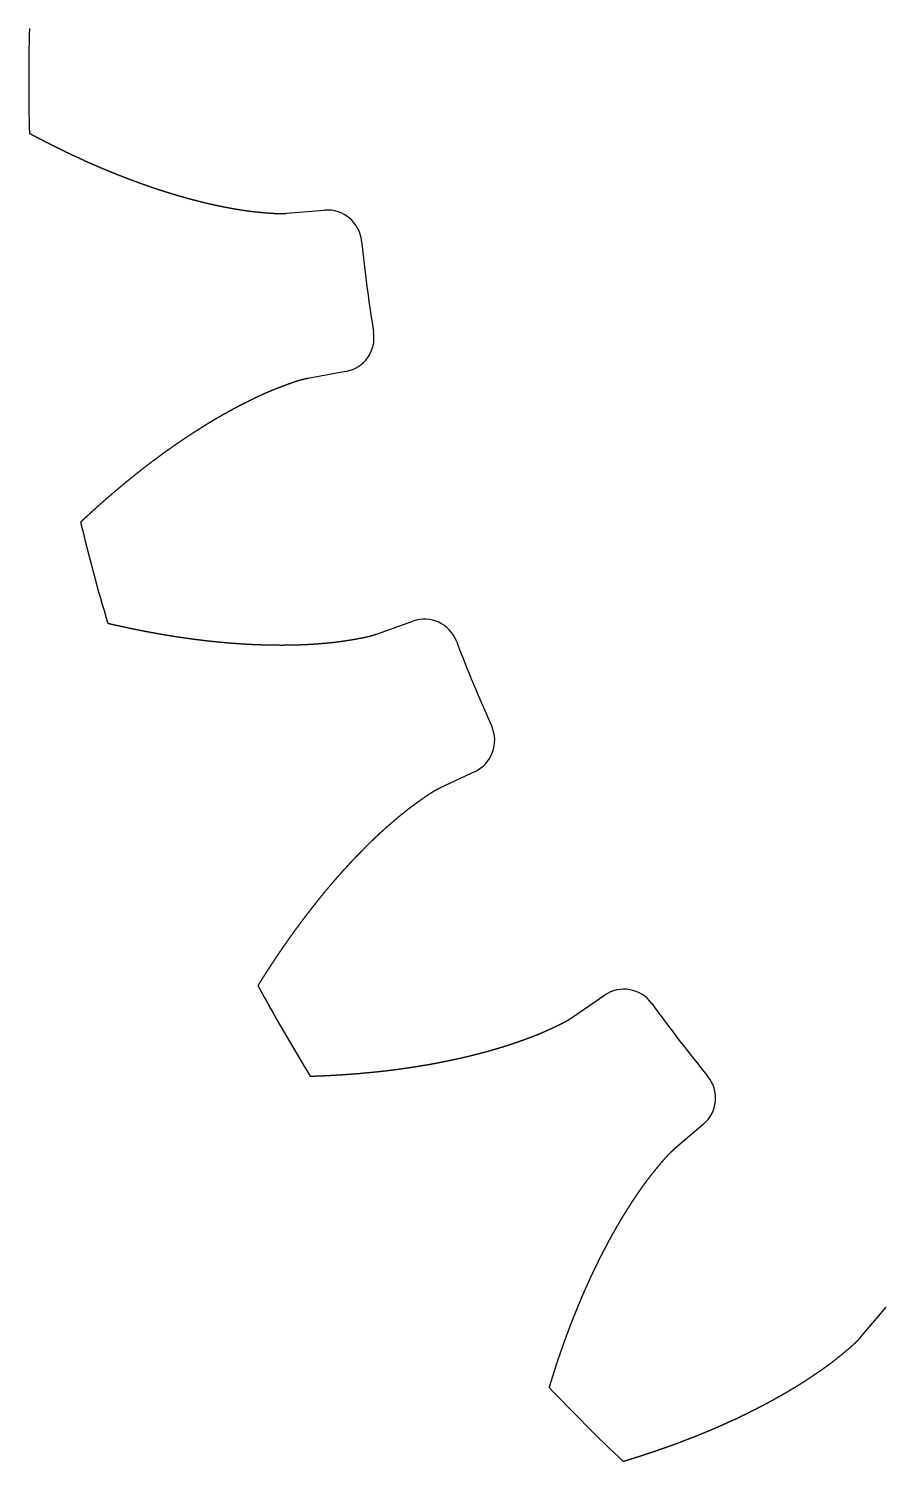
# Model space of a CAD drawing. Header units: millimetres. Extents: x -95.5 to -4.7, y -19.2 to 49.8.
# Drawn here: x -69.68 to -55.02, y -10.27 to 14.23 of the extents above; entities that cross this region are included whole.
import ezdxf

# ---------------------------------------------------------------- set-up
doc = ezdxf.new("R2010")
doc.units = ezdxf.units.MM
doc.layers.get('0').update_dxf_attribs({"linetype": 'CONTINUOUS'})

msp = doc.modelspace()

# ---------------------------------------------------------------- linework, layer by layer
for p, q in [((-65.283, 11.069, 0), (-64.625, 11.122)), ((-65.283, 11.069), (-64.625, 11.122)), ((-64.262, 8.365, 0), (-64.911, 8.245)), ((-64.262, 8.365), (-64.911, 8.245)), ((-63.74, 3.874, 0), (-63.118, 4.095)), ((-63.74, 3.874), (-63.118, 4.095)), ((-62.054, 1.525, 0), (-62.65, 1.242)), ((-62.054, 1.525), (-62.65, 1.242)), ((-60.387, -2.677, 0), (-59.843, -2.303)), ((-60.387, -2.677), (-59.843, -2.303)), ((-58.15, -4.509, 0), (-58.653, -4.937)), ((-58.15, -4.509), (-58.653, -4.937)), ((-55.453, -8.137, 0), (-55.025, -7.635)), ((-55.453, -8.137), (-55.025, -7.635))]:
    msp.add_line(p, q)
for centre, radius, start, end in [((-37.183, 13.332, 0), 32.5, 178.4232, 181.5768), ((-37.183, 13.332), 32.5, 178.4232, 181.5768), ((-64.578, 10.536, 0), 0.588, 5.8284, 94.5673), ((-64.578, 10.536), 0.588, 5.8284, 94.5673), ((-37.183, 13.332, 0), 26.949, 185.8284, 189.1716), ((-37.183, 13.332), 26.949, 185.8284, 189.1716), ((-64.369, 8.943, 0), 0.588, -79.5673, 9.1716), ((-64.369, 8.943), 0.588, -79.5673, 9.1716), ((-37.183, 13.332, 0), 32.5, 193.4232, 196.5768), ((-37.183, 13.332), 32.5, 193.4232, 196.5768), ((-62.921, 3.541, 0), 0.588, 20.8284, 109.5673), ((-62.921, 3.541), 0.588, 20.8284, 109.5673), ((-37.183, 13.332, 0), 26.949, 200.8284, 204.1716), ((-37.183, 13.332), 26.949, 200.8284, 204.1716), ((-62.306, 2.056, 0), 0.588, -64.5673, 24.1716), ((-62.306, 2.056), 0.588, -64.5673, 24.1716), ((-37.183, 13.332, 0), 32.5, 208.4232, 211.5768), ((-37.183, 13.332), 32.5, 208.4232, 211.5768), ((-59.51, -2.787, 0), 0.588, 35.8284, 124.5673), ((-59.51, -2.787), 0.588, 35.8284, 124.5673), ((-37.183, 13.332, 0), 26.949, 215.8284, 219.1716), ((-37.183, 13.332), 26.949, 215.8284, 219.1716), ((-58.532, -4.062, 0), 0.588, -49.5673, 39.1716), ((-58.532, -4.062), 0.588, -49.5673, 39.1716), ((-37.183, 13.332, 0), 32.5, 223.4232, 226.5768), ((-37.183, 13.332), 32.5, 223.4232, 226.5768)]:
    msp.add_arc(centre, radius, start, end)
for points in [[(-69.671, 12.438, 0), (-69.659, 12.431, 0), (-69.634, 12.418, 0), (-69.598, 12.399, 0), (-69.549, 12.373, 0), (-69.488, 12.341, 0), (-69.426, 12.309, 0), (-69.365, 12.277, 0), (-69.304, 12.246, 0), (-69.242, 12.216, 0), (-69.181, 12.185, 0), (-69.119, 12.155, 0), (-69.057, 12.125, 0), (-68.996, 12.095, 0), (-68.934, 12.066, 0), (-68.872, 12.037, 0), (-68.81, 12.009, 0), (-68.748, 11.98, 0), (-68.686, 11.952, 0), (-68.624, 11.925, 0), (-68.562, 11.898, 0), (-68.5, 11.871, 0), (-68.438, 11.844, 0), (-68.375, 11.818, 0), (-68.313, 11.792, 0), (-68.251, 11.766, 0), (-68.188, 11.741, 0), (-68.126, 11.716, 0), (-68.063, 11.692, 0), (-68.001, 11.668, 0), (-67.938, 11.644, 0), (-67.876, 11.621, 0), (-67.813, 11.598, 0), (-67.75, 11.575, 0), (-67.687, 11.553, 0), (-67.625, 11.531, 0), (-67.562, 11.509, 0), (-67.499, 11.488, 0), (-67.436, 11.468, 0), (-67.373, 11.447, 0), (-67.31, 11.428, 0), (-67.247, 11.408, 0), (-67.184, 11.389, 0), (-67.121, 11.37, 0), (-67.057, 11.352, 0), (-66.994, 11.334, 0), (-66.931, 11.317, 0), (-66.868, 11.3, 0), (-66.805, 11.284, 0), (-66.741, 11.268, 0), (-66.678, 11.252, 0), (-66.615, 11.237, 0), (-66.551, 11.223, 0), (-66.488, 11.209, 0), (-66.425, 11.196, 0), (-66.361, 11.183, 0), (-66.298, 11.17, 0), (-66.234, 11.158, 0), (-66.171, 11.147, 0), (-66.107, 11.136, 0), (-66.044, 11.126, 0), (-65.98, 11.116, 0), (-65.917, 11.108, 0), (-65.853, 11.1, 0), (-65.79, 11.093, 0), (-65.727, 11.087, 0), (-65.663, 11.081, 0), (-65.6, 11.076, 0), (-65.536, 11.071, 0), (-65.473, 11.067, 0), (-65.41, 11.065, 0), (-65.359, 11.065, 0), (-65.321, 11.067, 0), (-65.296, 11.068, 0), (-65.283, 11.069, 0)], [(-69.671, 12.438), (-69.659, 12.431), (-69.634, 12.418), (-69.598, 12.399), (-69.549, 12.373), (-69.488, 12.341), (-69.426, 12.309), (-69.365, 12.277), (-69.304, 12.246), (-69.242, 12.216), (-69.181, 12.185), (-69.119, 12.155), (-69.057, 12.125), (-68.996, 12.095), (-68.934, 12.066), (-68.872, 12.037), (-68.81, 12.009), (-68.748, 11.98), (-68.686, 11.952), (-68.624, 11.925), (-68.562, 11.898), (-68.5, 11.871), (-68.438, 11.844), (-68.375, 11.818), (-68.313, 11.792), (-68.251, 11.766), (-68.188, 11.741), (-68.126, 11.716), (-68.063, 11.692), (-68.001, 11.668), (-67.938, 11.644), (-67.876, 11.621), (-67.813, 11.598), (-67.75, 11.575), (-67.687, 11.553), (-67.625, 11.531), (-67.562, 11.509), (-67.499, 11.488), (-67.436, 11.468), (-67.373, 11.447), (-67.31, 11.428), (-67.247, 11.408), (-67.184, 11.389), (-67.121, 11.37), (-67.057, 11.352), (-66.994, 11.334), (-66.931, 11.317), (-66.868, 11.3), (-66.805, 11.284), (-66.741, 11.268), (-66.678, 11.252), (-66.615, 11.237), (-66.551, 11.223), (-66.488, 11.209), (-66.425, 11.196), (-66.361, 11.183), (-66.298, 11.17), (-66.234, 11.158), (-66.171, 11.147), (-66.107, 11.136), (-66.044, 11.126), (-65.98, 11.116), (-65.917, 11.108), (-65.853, 11.1), (-65.79, 11.093), (-65.727, 11.087), (-65.663, 11.081), (-65.6, 11.076), (-65.536, 11.071), (-65.473, 11.067), (-65.41, 11.065), (-65.359, 11.065), (-65.321, 11.067), (-65.296, 11.068), (-65.283, 11.069)], [(-64.911, 8.245, 0), (-64.924, 8.243, 0), (-64.949, 8.238, 0), (-64.986, 8.23, 0), (-65.035, 8.217, 0), (-65.095, 8.199, 0), (-65.156, 8.178, 0), (-65.215, 8.157, 0), (-65.275, 8.136, 0), (-65.335, 8.113, 0), (-65.395, 8.091, 0), (-65.454, 8.068, 0), (-65.514, 8.044, 0), (-65.573, 8.019, 0), (-65.632, 7.994, 0), (-65.69, 7.967, 0), (-65.749, 7.941, 0), (-65.807, 7.913, 0), (-65.865, 7.885, 0), (-65.923, 7.857, 0), (-65.981, 7.828, 0), (-66.039, 7.798, 0), (-66.097, 7.769, 0), (-66.154, 7.738, 0), (-66.211, 7.707, 0), (-66.268, 7.676, 0), (-66.325, 7.644, 0), (-66.382, 7.612, 0), (-66.439, 7.579, 0), (-66.496, 7.546, 0), (-66.552, 7.513, 0), (-66.608, 7.479, 0), (-66.664, 7.444, 0), (-66.72, 7.41, 0), (-66.776, 7.375, 0), (-66.832, 7.339, 0), (-66.888, 7.303, 0), (-66.943, 7.267, 0), (-66.998, 7.23, 0), (-67.053, 7.193, 0), (-67.108, 7.156, 0), (-67.163, 7.118, 0), (-67.218, 7.08, 0), (-67.273, 7.042, 0), (-67.327, 7.003, 0), (-67.382, 6.964, 0), (-67.436, 6.924, 0), (-67.49, 6.884, 0), (-67.544, 6.844, 0), (-67.597, 6.804, 0), (-67.651, 6.763, 0), (-67.705, 6.722, 0), (-67.758, 6.68, 0), (-67.811, 6.639, 0), (-67.864, 6.596, 0), (-67.917, 6.554, 0), (-67.97, 6.511, 0), (-68.023, 6.468, 0), (-68.075, 6.425, 0), (-68.127, 6.381, 0), (-68.18, 6.337, 0), (-68.232, 6.293, 0), (-68.284, 6.249, 0), (-68.336, 6.204, 0), (-68.387, 6.159, 0), (-68.439, 6.113, 0), (-68.49, 6.068, 0), (-68.541, 6.022, 0), (-68.593, 5.975, 0), (-68.644, 5.929, 0), (-68.694, 5.882, 0), (-68.735, 5.844, 0), (-68.765, 5.816, 0), (-68.785, 5.797, 0), (-68.796, 5.788, 0)], [(-64.911, 8.245), (-64.924, 8.243), (-64.949, 8.238), (-64.986, 8.23), (-65.035, 8.217), (-65.095, 8.199), (-65.156, 8.178), (-65.215, 8.157), (-65.275, 8.136), (-65.335, 8.113), (-65.395, 8.091), (-65.454, 8.068), (-65.514, 8.044), (-65.573, 8.019), (-65.632, 7.994), (-65.69, 7.967), (-65.749, 7.941), (-65.807, 7.913), (-65.865, 7.885), (-65.923, 7.857), (-65.981, 7.828), (-66.039, 7.798), (-66.097, 7.769), (-66.154, 7.738), (-66.211, 7.707), (-66.268, 7.676), (-66.325, 7.644), (-66.382, 7.612), (-66.439, 7.579), (-66.496, 7.546), (-66.552, 7.513), (-66.608, 7.479), (-66.664, 7.444), (-66.72, 7.41), (-66.776, 7.375), (-66.832, 7.339), (-66.888, 7.303), (-66.943, 7.267), (-66.998, 7.23), (-67.053, 7.193), (-67.108, 7.156), (-67.163, 7.118), (-67.218, 7.08), (-67.273, 7.042), (-67.327, 7.003), (-67.382, 6.964), (-67.436, 6.924), (-67.49, 6.884), (-67.544, 6.844), (-67.597, 6.804), (-67.651, 6.763), (-67.705, 6.722), (-67.758, 6.68), (-67.811, 6.639), (-67.864, 6.596), (-67.917, 6.554), (-67.97, 6.511), (-68.023, 6.468), (-68.075, 6.425), (-68.127, 6.381), (-68.18, 6.337), (-68.232, 6.293), (-68.284, 6.249), (-68.336, 6.204), (-68.387, 6.159), (-68.439, 6.113), (-68.49, 6.068), (-68.541, 6.022), (-68.593, 5.975), (-68.644, 5.929), (-68.694, 5.882), (-68.735, 5.844), (-68.765, 5.816), (-68.785, 5.797), (-68.796, 5.788)], [(-68.333, 4.06, 0), (-68.319, 4.057, 0), (-68.292, 4.05, 0), (-68.252, 4.041, 0), (-68.198, 4.029, 0), (-68.13, 4.013, 0), (-68.063, 3.999, 0), (-67.996, 3.984, 0), (-67.928, 3.97, 0), (-67.861, 3.956, 0), (-67.793, 3.943, 0), (-67.726, 3.929, 0), (-67.659, 3.916, 0), (-67.592, 3.904, 0), (-67.524, 3.892, 0), (-67.457, 3.88, 0), (-67.39, 3.868, 0), (-67.323, 3.857, 0), (-67.256, 3.846, 0), (-67.189, 3.835, 0), (-67.122, 3.825, 0), (-67.055, 3.815, 0), (-66.988, 3.806, 0), (-66.921, 3.796, 0), (-66.854, 3.787, 0), (-66.787, 3.779, 0), (-66.72, 3.771, 0), (-66.653, 3.763, 0), (-66.587, 3.755, 0), (-66.52, 3.748, 0), (-66.453, 3.742, 0), (-66.387, 3.735, 0), (-66.32, 3.729, 0), (-66.254, 3.724, 0), (-66.187, 3.718, 0), (-66.121, 3.714, 0), (-66.055, 3.709, 0), (-65.989, 3.705, 0), (-65.922, 3.701, 0), (-65.856, 3.698, 0), (-65.79, 3.695, 0), (-65.724, 3.693, 0), (-65.659, 3.691, 0), (-65.593, 3.689, 0), (-65.527, 3.688, 0), (-65.461, 3.687, 0), (-65.396, 3.687, 0), (-65.33, 3.687, 0), (-65.265, 3.687, 0), (-65.2, 3.688, 0), (-65.135, 3.689, 0), (-65.07, 3.691, 0), (-65.005, 3.694, 0), (-64.94, 3.697, 0), (-64.875, 3.7, 0), (-64.811, 3.704, 0), (-64.746, 3.709, 0), (-64.682, 3.714, 0), (-64.617, 3.719, 0), (-64.553, 3.725, 0), (-64.489, 3.731, 0), (-64.426, 3.739, 0), (-64.362, 3.747, 0), (-64.299, 3.756, 0), (-64.236, 3.766, 0), (-64.173, 3.776, 0), (-64.11, 3.787, 0), (-64.047, 3.798, 0), (-63.985, 3.809, 0), (-63.923, 3.822, 0), (-63.861, 3.836, 0), (-63.812, 3.85, 0), (-63.776, 3.861, 0), (-63.752, 3.869, 0), (-63.74, 3.874, 0)], [(-68.333, 4.06), (-68.319, 4.057), (-68.292, 4.05), (-68.252, 4.041), (-68.198, 4.029), (-68.13, 4.013), (-68.063, 3.999), (-67.996, 3.984), (-67.928, 3.97), (-67.861, 3.956), (-67.793, 3.943), (-67.726, 3.929), (-67.659, 3.916), (-67.592, 3.904), (-67.524, 3.892), (-67.457, 3.88), (-67.39, 3.868), (-67.323, 3.857), (-67.256, 3.846), (-67.189, 3.835), (-67.122, 3.825), (-67.055, 3.815), (-66.988, 3.806), (-66.921, 3.796), (-66.854, 3.787), (-66.787, 3.779), (-66.72, 3.771), (-66.653, 3.763), (-66.587, 3.755), (-66.52, 3.748), (-66.453, 3.742), (-66.387, 3.735), (-66.32, 3.729), (-66.254, 3.724), (-66.187, 3.718), (-66.121, 3.714), (-66.055, 3.709), (-65.989, 3.705), (-65.922, 3.701), (-65.856, 3.698), (-65.79, 3.695), (-65.724, 3.693), (-65.659, 3.691), (-65.593, 3.689), (-65.527, 3.688), (-65.461, 3.687), (-65.396, 3.687), (-65.33, 3.687), (-65.265, 3.687), (-65.2, 3.688), (-65.135, 3.689), (-65.07, 3.691), (-65.005, 3.694), (-64.94, 3.697), (-64.875, 3.7), (-64.811, 3.704), (-64.746, 3.709), (-64.682, 3.714), (-64.617, 3.719), (-64.553, 3.725), (-64.489, 3.731), (-64.426, 3.739), (-64.362, 3.747), (-64.299, 3.756), (-64.236, 3.766), (-64.173, 3.776), (-64.11, 3.787), (-64.047, 3.798), (-63.985, 3.809), (-63.923, 3.822), (-63.861, 3.836), (-63.812, 3.85), (-63.776, 3.861), (-63.752, 3.869), (-63.74, 3.874)], [(-62.65, 1.242, 0), (-62.661, 1.236, 0), (-62.684, 1.225, 0), (-62.718, 1.208, 0), (-62.762, 1.183, 0), (-62.816, 1.149, 0), (-62.868, 1.114, 0), (-62.921, 1.078, 0), (-62.973, 1.042, 0), (-63.025, 1.005, 0), (-63.077, 0.968, 0), (-63.128, 0.93, 0), (-63.179, 0.892, 0), (-63.23, 0.853, 0), (-63.28, 0.813, 0), (-63.33, 0.772, 0), (-63.38, 0.731, 0), (-63.429, 0.689, 0), (-63.478, 0.647, 0), (-63.527, 0.605, 0), (-63.575, 0.562, 0), (-63.623, 0.519, 0), (-63.671, 0.475, 0), (-63.719, 0.431, 0), (-63.766, 0.386, 0), (-63.813, 0.341, 0), (-63.86, 0.296, 0), (-63.907, 0.25, 0), (-63.953, 0.203, 0), (-63.999, 0.157, 0), (-64.045, 0.11, 0), (-64.091, 0.063, 0), (-64.136, 0.015, 0), (-64.181, -0.033, 0), (-64.226, -0.082, 0), (-64.271, -0.13, 0), (-64.315, -0.179, 0), (-64.359, -0.229, 0), (-64.403, -0.278, 0), (-64.447, -0.328, 0), (-64.49, -0.379, 0), (-64.534, -0.429, 0), (-64.577, -0.48, 0), (-64.619, -0.532, 0), (-64.662, -0.583, 0), (-64.704, -0.635, 0), (-64.746, -0.687, 0), (-64.788, -0.74, 0), (-64.83, -0.793, 0), (-64.871, -0.846, 0), (-64.913, -0.899, 0), (-64.954, -0.952, 0), (-64.994, -1.006, 0), (-65.035, -1.06, 0), (-65.075, -1.115, 0), (-65.116, -1.169, 0), (-65.156, -1.224, 0), (-65.195, -1.28, 0), (-65.235, -1.335, 0), (-65.274, -1.391, 0), (-65.313, -1.447, 0), (-65.352, -1.503, 0), (-65.391, -1.559, 0), (-65.429, -1.616, 0), (-65.467, -1.673, 0), (-65.505, -1.73, 0), (-65.543, -1.788, 0), (-65.581, -1.845, 0), (-65.618, -1.903, 0), (-65.655, -1.961, 0), (-65.692, -2.02, 0), (-65.722, -2.067, 0), (-65.744, -2.102, 0), (-65.758, -2.125, 0), (-65.766, -2.137, 0)], [(-62.65, 1.242), (-62.661, 1.236), (-62.684, 1.225), (-62.718, 1.208), (-62.762, 1.183), (-62.816, 1.149), (-62.868, 1.114), (-62.921, 1.078), (-62.973, 1.042), (-63.025, 1.005), (-63.077, 0.968), (-63.128, 0.93), (-63.179, 0.892), (-63.23, 0.853), (-63.28, 0.813), (-63.33, 0.772), (-63.38, 0.731), (-63.429, 0.689), (-63.478, 0.647), (-63.527, 0.605), (-63.575, 0.562), (-63.623, 0.519), (-63.671, 0.475), (-63.719, 0.431), (-63.766, 0.386), (-63.813, 0.341), (-63.86, 0.296), (-63.907, 0.25), (-63.953, 0.203), (-63.999, 0.157), (-64.045, 0.11), (-64.091, 0.063), (-64.136, 0.015), (-64.181, -0.033), (-64.226, -0.082), (-64.271, -0.13), (-64.315, -0.179), (-64.359, -0.229), (-64.403, -0.278), (-64.447, -0.328), (-64.49, -0.379), (-64.534, -0.429), (-64.577, -0.48), (-64.619, -0.532), (-64.662, -0.583), (-64.704, -0.635), (-64.746, -0.687), (-64.788, -0.74), (-64.83, -0.793), (-64.871, -0.846), (-64.913, -0.899), (-64.954, -0.952), (-64.994, -1.006), (-65.035, -1.06), (-65.075, -1.115), (-65.116, -1.169), (-65.156, -1.224), (-65.195, -1.28), (-65.235, -1.335), (-65.274, -1.391), (-65.313, -1.447), (-65.352, -1.503), (-65.391, -1.559), (-65.429, -1.616), (-65.467, -1.673), (-65.505, -1.73), (-65.543, -1.788), (-65.581, -1.845), (-65.618, -1.903), (-65.655, -1.961), (-65.692, -2.02), (-65.722, -2.067), (-65.744, -2.102), (-65.758, -2.125), (-65.766, -2.137)], [(-64.871, -3.686, 0), (-64.858, -3.686, 0), (-64.83, -3.685, 0), (-64.788, -3.683, 0), (-64.733, -3.681, 0), (-64.664, -3.679, 0), (-64.595, -3.675, 0), (-64.526, -3.672, 0), (-64.457, -3.668, 0), (-64.389, -3.664, 0), (-64.32, -3.66, 0), (-64.252, -3.655, 0), (-64.183, -3.65, 0), (-64.115, -3.645, 0), (-64.047, -3.64, 0), (-63.979, -3.634, 0), (-63.911, -3.627, 0), (-63.843, -3.621, 0), (-63.776, -3.614, 0), (-63.708, -3.607, 0), (-63.641, -3.6, 0), (-63.574, -3.592, 0), (-63.506, -3.584, 0), (-63.439, -3.575, 0), (-63.372, -3.567, 0), (-63.306, -3.557, 0), (-63.239, -3.548, 0), (-63.173, -3.538, 0), (-63.106, -3.528, 0), (-63.04, -3.518, 0), (-62.974, -3.507, 0), (-62.908, -3.496, 0), (-62.842, -3.485, 0), (-62.776, -3.473, 0), (-62.711, -3.461, 0), (-62.646, -3.448, 0), (-62.58, -3.435, 0), (-62.515, -3.422, 0), (-62.451, -3.409, 0), (-62.386, -3.395, 0), (-62.321, -3.381, 0), (-62.257, -3.366, 0), (-62.193, -3.351, 0), (-62.129, -3.335, 0), (-62.065, -3.32, 0), (-62.002, -3.303, 0), (-61.938, -3.287, 0), (-61.875, -3.27, 0), (-61.812, -3.252, 0), (-61.749, -3.235, 0), (-61.687, -3.216, 0), (-61.624, -3.198, 0), (-61.562, -3.178, 0), (-61.5, -3.159, 0), (-61.439, -3.139, 0), (-61.377, -3.118, 0), (-61.316, -3.097, 0), (-61.255, -3.076, 0), (-61.195, -3.054, 0), (-61.134, -3.032, 0), (-61.074, -3.009, 0), (-61.014, -2.985, 0), (-60.955, -2.961, 0), (-60.896, -2.936, 0), (-60.838, -2.91, 0), (-60.78, -2.884, 0), (-60.722, -2.857, 0), (-60.664, -2.83, 0), (-60.607, -2.803, 0), (-60.55, -2.774, 0), (-60.494, -2.745, 0), (-60.451, -2.719, 0), (-60.419, -2.699, 0), (-60.398, -2.685, 0), (-60.387, -2.677, 0)], [(-64.871, -3.686), (-64.858, -3.686), (-64.83, -3.685), (-64.788, -3.683), (-64.733, -3.681), (-64.664, -3.679), (-64.595, -3.675), (-64.526, -3.672), (-64.457, -3.668), (-64.389, -3.664), (-64.32, -3.66), (-64.252, -3.655), (-64.183, -3.65), (-64.115, -3.645), (-64.047, -3.64), (-63.979, -3.634), (-63.911, -3.627), (-63.843, -3.621), (-63.776, -3.614), (-63.708, -3.607), (-63.641, -3.6), (-63.574, -3.592), (-63.506, -3.584), (-63.439, -3.575), (-63.372, -3.567), (-63.306, -3.557), (-63.239, -3.548), (-63.173, -3.538), (-63.106, -3.528), (-63.04, -3.518), (-62.974, -3.507), (-62.908, -3.496), (-62.842, -3.485), (-62.776, -3.473), (-62.711, -3.461), (-62.646, -3.448), (-62.58, -3.435), (-62.515, -3.422), (-62.451, -3.409), (-62.386, -3.395), (-62.321, -3.381), (-62.257, -3.366), (-62.193, -3.351), (-62.129, -3.335), (-62.065, -3.32), (-62.002, -3.303), (-61.938, -3.287), (-61.875, -3.27), (-61.812, -3.252), (-61.749, -3.235), (-61.687, -3.216), (-61.624, -3.198), (-61.562, -3.178), (-61.5, -3.159), (-61.439, -3.139), (-61.377, -3.118), (-61.316, -3.097), (-61.255, -3.076), (-61.195, -3.054), (-61.134, -3.032), (-61.074, -3.009), (-61.014, -2.985), (-60.955, -2.961), (-60.896, -2.936), (-60.838, -2.91), (-60.78, -2.884), (-60.722, -2.857), (-60.664, -2.83), (-60.607, -2.803), (-60.55, -2.774), (-60.494, -2.745), (-60.451, -2.719), (-60.419, -2.699), (-60.398, -2.685), (-60.387, -2.677)], [(-58.653, -4.937, 0), (-58.663, -4.946, 0), (-58.682, -4.962, 0), (-58.71, -4.988, 0), (-58.746, -5.023, 0), (-58.789, -5.07, 0), (-58.831, -5.117, 0), (-58.872, -5.165, 0), (-58.913, -5.214, 0), (-58.954, -5.263, 0), (-58.994, -5.313, 0), (-59.034, -5.362, 0), (-59.074, -5.413, 0), (-59.113, -5.464, 0), (-59.151, -5.515, 0), (-59.189, -5.567, 0), (-59.226, -5.62, 0), (-59.263, -5.673, 0), (-59.299, -5.726, 0), (-59.335, -5.78, 0), (-59.371, -5.834, 0), (-59.406, -5.888, 0), (-59.441, -5.943, 0), (-59.476, -5.998, 0), (-59.51, -6.053, 0), (-59.544, -6.109, 0), (-59.577, -6.165, 0), (-59.61, -6.221, 0), (-59.643, -6.278, 0), (-59.675, -6.335, 0), (-59.708, -6.392, 0), (-59.739, -6.449, 0), (-59.771, -6.507, 0), (-59.802, -6.565, 0), (-59.833, -6.624, 0), (-59.863, -6.682, 0), (-59.893, -6.741, 0), (-59.923, -6.8, 0), (-59.953, -6.86, 0), (-59.982, -6.919, 0), (-60.011, -6.979, 0), (-60.04, -7.039, 0), (-60.068, -7.1, 0), (-60.096, -7.16, 0), (-60.124, -7.221, 0), (-60.151, -7.282, 0), (-60.179, -7.343, 0), (-60.206, -7.405, 0), (-60.232, -7.467, 0), (-60.259, -7.529, 0), (-60.285, -7.591, 0), (-60.31, -7.653, 0), (-60.336, -7.716, 0), (-60.361, -7.779, 0), (-60.386, -7.841, 0), (-60.411, -7.905, 0), (-60.435, -7.968, 0), (-60.459, -8.032, 0), (-60.483, -8.095, 0), (-60.506, -8.159, 0), (-60.53, -8.224, 0), (-60.553, -8.288, 0), (-60.575, -8.352, 0), (-60.598, -8.417, 0), (-60.62, -8.482, 0), (-60.642, -8.547, 0), (-60.664, -8.612, 0), (-60.685, -8.678, 0), (-60.706, -8.743, 0), (-60.727, -8.809, 0), (-60.748, -8.875, 0), (-60.764, -8.928, 0), (-60.776, -8.968, 0), (-60.784, -8.994, 0), (-60.788, -9.008, 0)], [(-58.653, -4.937), (-58.663, -4.946), (-58.682, -4.962), (-58.71, -4.988), (-58.746, -5.023), (-58.789, -5.07), (-58.831, -5.117), (-58.872, -5.165), (-58.913, -5.214), (-58.954, -5.263), (-58.994, -5.313), (-59.034, -5.362), (-59.074, -5.413), (-59.113, -5.464), (-59.151, -5.515), (-59.189, -5.567), (-59.226, -5.62), (-59.263, -5.673), (-59.299, -5.726), (-59.335, -5.78), (-59.371, -5.834), (-59.406, -5.888), (-59.441, -5.943), (-59.476, -5.998), (-59.51, -6.053), (-59.544, -6.109), (-59.577, -6.165), (-59.61, -6.221), (-59.643, -6.278), (-59.675, -6.335), (-59.708, -6.392), (-59.739, -6.449), (-59.771, -6.507), (-59.802, -6.565), (-59.833, -6.624), (-59.863, -6.682), (-59.893, -6.741), (-59.923, -6.8), (-59.953, -6.86), (-59.982, -6.919), (-60.011, -6.979), (-60.04, -7.039), (-60.068, -7.1), (-60.096, -7.16), (-60.124, -7.221), (-60.151, -7.282), (-60.179, -7.343), (-60.206, -7.405), (-60.232, -7.467), (-60.259, -7.529), (-60.285, -7.591), (-60.31, -7.653), (-60.336, -7.716), (-60.361, -7.779), (-60.386, -7.841), (-60.411, -7.905), (-60.435, -7.968), (-60.459, -8.032), (-60.483, -8.095), (-60.506, -8.159), (-60.53, -8.224), (-60.553, -8.288), (-60.575, -8.352), (-60.598, -8.417), (-60.62, -8.482), (-60.642, -8.547), (-60.664, -8.612), (-60.685, -8.678), (-60.706, -8.743), (-60.727, -8.809), (-60.748, -8.875), (-60.764, -8.928), (-60.776, -8.968), (-60.784, -8.994), (-60.788, -9.008)], [(-59.523, -10.272, 0), (-59.51, -10.268, 0), (-59.483, -10.26, 0), (-59.444, -10.248, 0), (-59.391, -10.232, 0), (-59.325, -10.211, 0), (-59.259, -10.191, 0), (-59.193, -10.169, 0), (-59.128, -10.148, 0), (-59.063, -10.126, 0), (-58.998, -10.104, 0), (-58.933, -10.082, 0), (-58.868, -10.06, 0), (-58.804, -10.037, 0), (-58.739, -10.014, 0), (-58.675, -9.991, 0), (-58.611, -9.967, 0), (-58.547, -9.943, 0), (-58.484, -9.919, 0), (-58.42, -9.895, 0), (-58.357, -9.87, 0), (-58.294, -9.845, 0), (-58.231, -9.82, 0), (-58.169, -9.795, 0), (-58.106, -9.769, 0), (-58.044, -9.743, 0), (-57.982, -9.717, 0), (-57.921, -9.69, 0), (-57.859, -9.663, 0), (-57.798, -9.636, 0), (-57.737, -9.608, 0), (-57.676, -9.581, 0), (-57.615, -9.553, 0), (-57.555, -9.524, 0), (-57.495, -9.496, 0), (-57.435, -9.467, 0), (-57.375, -9.437, 0), (-57.316, -9.408, 0), (-57.257, -9.378, 0), (-57.198, -9.348, 0), (-57.139, -9.317, 0), (-57.081, -9.286, 0), (-57.023, -9.255, 0), (-56.965, -9.224, 0), (-56.908, -9.192, 0), (-56.85, -9.16, 0), (-56.793, -9.127, 0), (-56.737, -9.095, 0), (-56.68, -9.062, 0), (-56.624, -9.028, 0), (-56.569, -8.994, 0), (-56.513, -8.96, 0), (-56.458, -8.926, 0), (-56.404, -8.891, 0), (-56.349, -8.855, 0), (-56.295, -8.819, 0), (-56.242, -8.783, 0), (-56.188, -8.747, 0), (-56.135, -8.71, 0), (-56.083, -8.673, 0), (-56.031, -8.635, 0), (-55.979, -8.597, 0), (-55.928, -8.558, 0), (-55.878, -8.519, 0), (-55.828, -8.479, 0), (-55.779, -8.438, 0), (-55.73, -8.398, 0), (-55.681, -8.357, 0), (-55.633, -8.316, 0), (-55.585, -8.273, 0), (-55.539, -8.23, 0), (-55.503, -8.194, 0), (-55.478, -8.166, 0), (-55.461, -8.147, 0), (-55.453, -8.137, 0)], [(-59.523, -10.272), (-59.51, -10.268), (-59.483, -10.26), (-59.444, -10.248), (-59.391, -10.232), (-59.325, -10.211), (-59.259, -10.191), (-59.193, -10.169), (-59.128, -10.148), (-59.063, -10.126), (-58.998, -10.104), (-58.933, -10.082), (-58.868, -10.06), (-58.804, -10.037), (-58.739, -10.014), (-58.675, -9.991), (-58.611, -9.967), (-58.547, -9.943), (-58.484, -9.919), (-58.42, -9.895), (-58.357, -9.87), (-58.294, -9.845), (-58.231, -9.82), (-58.169, -9.795), (-58.106, -9.769), (-58.044, -9.743), (-57.982, -9.717), (-57.921, -9.69), (-57.859, -9.663), (-57.798, -9.636), (-57.737, -9.608), (-57.676, -9.581), (-57.615, -9.553), (-57.555, -9.524), (-57.495, -9.496), (-57.435, -9.467), (-57.375, -9.437), (-57.316, -9.408), (-57.257, -9.378), (-57.198, -9.348), (-57.139, -9.317), (-57.081, -9.286), (-57.023, -9.255), (-56.965, -9.224), (-56.908, -9.192), (-56.85, -9.16), (-56.793, -9.127), (-56.737, -9.095), (-56.68, -9.062), (-56.624, -9.028), (-56.569, -8.994), (-56.513, -8.96), (-56.458, -8.926), (-56.404, -8.891), (-56.349, -8.855), (-56.295, -8.819), (-56.242, -8.783), (-56.188, -8.747), (-56.135, -8.71), (-56.083, -8.673), (-56.031, -8.635), (-55.979, -8.597), (-55.928, -8.558), (-55.878, -8.519), (-55.828, -8.479), (-55.779, -8.438), (-55.73, -8.398), (-55.681, -8.357), (-55.633, -8.316), (-55.585, -8.273), (-55.539, -8.23), (-55.503, -8.194), (-55.478, -8.166), (-55.461, -8.147), (-55.453, -8.137)]]:
    msp.add_open_spline(points, degree=5)

doc.saveas('drawing.dxf')
